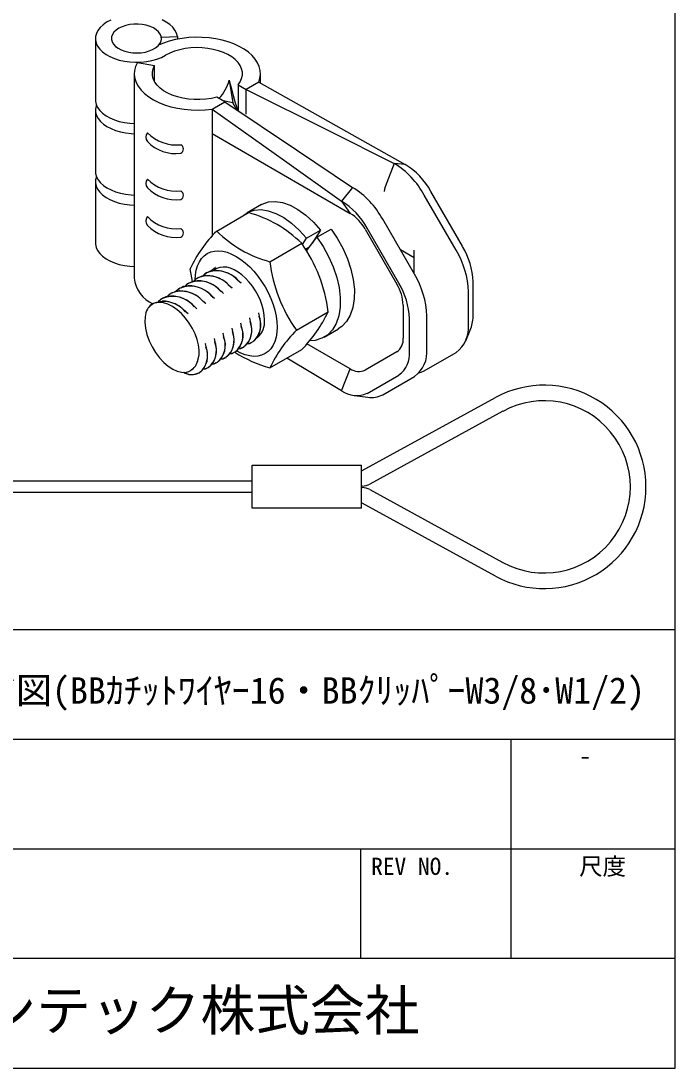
# Model space of a CAD drawing. Units: millimetres on the paper. Extents: x -142 to 140, y -98 to 97.
# Drawn here: x 98 to 139.8, y -98.2 to -31.2 of the extents above; entities that cross this region are included whole.
import ezdxf
from ezdxf.enums import TextEntityAlignment as Align

# ---------------------------------------------------------------- set-up
doc = ezdxf.new("R2010")
doc.units = ezdxf.units.MM
doc.layers.add('0-0_文字･図枠･寸法', color=7, linetype='Continuous')
doc.layers.add('0-1_BBクリッパー', color=7, linetype='Continuous')
doc.styles.add('ＭＳ ゴシック', font='')
doc.styles.get('ＭＳ ゴシック').set_extended_font_data('MS Gothic')

msp = doc.modelspace()

# ---------------------------------------------------------------- linework, layer by layer
at = {"layer": '0-0_文字･図枠･寸法'}
for p, q in [((139.764, -98.176), (139.764, -25.926)), ((139.764, -77.176), (61.264, -77.176)), ((129.264, -77.176), (129.264, -91.176)), ((139.764, -84.176), (61.264, -84.176)), ((119.664, -84.176), (119.664, -91.176)), ((139.764, -91.176), (29.764, -91.176)), ((-142.236, -98.176), (139.764, -98.176))]:
    msp.add_line(p, q, dxfattribs=at)
msp.add_lwpolyline([(139.764, -70.176), (29.764, -70.176), (29.764, -98.176)], dxfattribs=at)
at = {"layer": '0-1_BBクリッパー'}
for p, q in [((102.722, -32.373), (102.722, -36.292)), ((106.812, -32.742), (106.812, -32.76)), ((106.939, -32.292), (107.959, -32.241)), ((107.959, -32.241), (107.959, -32.412)), ((106.934, -33.579), (107.201, -33.444)), ((105.403, -33.9), (106.498, -34.106)), ((106.498, -35.133), (106.498, -34.106)), ((105.206, -34.619), (105.206, -47.682)), ((113.268, -35.221), (113.268, -34.619)), ((111.835, -35.336), (111.835, -36.982)), ((111.835, -35.336), (112.344, -35.629)), ((113.158, -35.159), (112.344, -35.629)), ((113.158, -35.159), (122.523, -40.418)), ((110.986, -36.413), (110.478, -36.119)), ((112.344, -37.197), (112.344, -35.629)), ((110.172, -36.883), (110.986, -36.413)), ((111.759, -36.931), (111.499, -36.474)), ((102.722, -36.945), (102.722, -40.863)), ((110.172, -36.883), (110.172, -38.451)), ((110.172, -38.451), (110.172, -45.021)), ((110.172, -38.451), (119.002, -43.548)), ((121.818, -40.355), (121.234, -41.859)), ((122.523, -40.418), (121.818, -40.355)), ((102.722, -41.517), (102.722, -45.435)), ((119.158, -41.89), (118.453, -42.767)), ((126.184, -45.655), (124.155, -42.14)), ((118.453, -42.767), (119.002, -43.548)), ((125.767, -45.896), (123.737, -42.381)), ((110.47, -44.677), (112.506, -43.501)), ((113.327, -42.991), (112.422, -43.513)), ((123.107, -47.431), (121.078, -43.916)), ((116.2, -45.136), (117.105, -44.613)), ((117.105, -44.613), (116.577, -45.461)), ((119.961, -44.561), (121.991, -48.076)), ((122.114, -48.005), (120.085, -44.49)), ((113.866, -46.637), (115.902, -45.462)), ((115.95, -45.537), (116.2, -45.136)), ((116.208, -45.945), (116.873, -45.074)), ((116.849, -45.105), (116.819, -45.072)), ((116.368, -45.736), (116.154, -45.859)), ((123.09, -46.382), (122.208, -45.873)), ((123.09, -47.401), (123.09, -45.892)), ((108.923, -47.898), (108.772, -47.093)), ((109.821, -47.338), (109.812, -47.343)), ((110.386, -47.012), (110.377, -47.017)), ((108.69, -47.991), (108.68, -47.996)), ((109.255, -47.665), (109.246, -47.67)), ((126.86, -50.035), (126.86, -47.93)), ((107.558, -48.644), (107.549, -48.65)), ((108.124, -48.318), (108.115, -48.323)), ((126.562, -50.677), (126.562, -48.572)), ((106.423, -49.311), (106.152, -49.523)), ((106.418, -49.303), (106.243, -49.431)), ((106.427, -49.297), (106.418, -49.302)), ((106.604, -49.238), (106.539, -49.271)), ((106.993, -48.971), (106.984, -48.976)), ((122.388, -49.414), (122.388, -51.519)), ((113.161, -49.951), (113.154, -49.908)), ((115.564, -51.014), (117.6, -49.838)), ((123.903, -52.212), (123.903, -50.107)), ((112.03, -50.604), (112.023, -50.561)), ((112.595, -50.278), (112.588, -50.235)), ((122.79, -52.385), (122.79, -50.279)), ((110.899, -51.258), (110.892, -51.214)), ((111.464, -50.931), (111.457, -50.888)), ((117.341, -51.46), (118.246, -50.938)), ((126.383, -51.693), (126.708, -50.898)), ((109.767, -51.911), (109.76, -51.867)), ((110.333, -51.585), (110.326, -51.541)), ((112.187, -52.112), (112.196, -52.107)), ((112.753, -51.785), (112.762, -51.78)), ((119.002, -53.475), (116.234, -51.877)), ((111.056, -52.765), (111.065, -52.76)), ((111.622, -52.438), (111.631, -52.433)), ((113.866, -53.43), (115.902, -52.254)), ((118.453, -54.889), (114.955, -52.801)), ((121.991, -52.398), (119.961, -53.57)), ((123.737, -53.607), (125.767, -52.435)), ((108.853, -53.542), (108.916, -53.505)), ((108.916, -53.515), (108.86, -53.553)), ((108.867, -53.548), (108.91, -53.536)), ((108.886, -53.537), (108.887, -53.537)), ((109.925, -53.418), (109.934, -53.413)), ((110.491, -53.091), (110.5, -53.086)), ((118.453, -54.889), (119.002, -53.475)), ((109.359, -53.744), (109.368, -53.739)), ((120.085, -55.051), (122.114, -53.879)), ((121.078, -55.142), (123.107, -53.97)), ((119.276, -55.189), (120.127, -55.305)), ((119.776, -59.979), (128.281, -55.324)), ((128.762, -56.201), (120.256, -60.856)), ((112.734, -59.633), (119.734, -59.633)), ((112.734, -62.383), (112.734, -59.633)), ((119.734, -62.383), (119.734, -59.633)), ((119.734, -59.979), (119.776, -59.979)), ((82.907, -60.633), (112.734, -60.633)), ((112.734, -61.383), (82.907, -61.383)), ((119.776, -60.979), (119.734, -60.979)), ((119.734, -61.079), (119.776, -61.079)), ((120.256, -61.202), (128.762, -65.857)), ((119.776, -62.079), (119.734, -62.079)), ((128.281, -66.734), (119.776, -62.079)), ((119.734, -62.383), (112.734, -62.383))]:
    msp.add_line(p, q, dxfattribs=at)
for points in [[(103.695, -31.196), (103.435, -31.335), (103.21, -31.493), (103.024, -31.668), (102.88, -31.855), (102.782, -32.052), (102.73, -32.254), (102.726, -32.459), (102.77, -32.662), (102.861, -32.86), (102.998, -33.049), (103.177, -33.225), (103.396, -33.386), (103.651, -33.529), (103.936, -33.65), (104.247, -33.748), (104.579, -33.821), (104.924, -33.868), (105.277, -33.887), (105.631, -33.879), (105.98, -33.843), (106.318, -33.78), (106.638, -33.691), (106.934, -33.579)], [(107.959, -32.241), (107.904, -32.039), (107.803, -31.843), (107.657, -31.656), (107.468, -31.483), (107.241, -31.326), (106.979, -31.188)], [(113.158, -35.159), (113.236, -34.912), (113.267, -34.662), (113.252, -34.411), (113.19, -34.162), (113.081, -33.919), (112.928, -33.684), (112.732, -33.46), (112.496, -33.25), (112.221, -33.055), (111.912, -32.878), (111.571, -32.722), (111.204, -32.588), (110.813, -32.477), (110.405, -32.392), (109.982, -32.332), (109.551, -32.299), (109.116, -32.293), (108.683, -32.314), (108.256, -32.362), (107.841, -32.436), (107.441, -32.536), (107.063, -32.659), (106.79, -32.77)], [(111.835, -35.336), (111.972, -35.139), (112.064, -34.935), (112.111, -34.725), (112.11, -34.513), (112.064, -34.303), (111.971, -34.099), (111.835, -33.902), (111.656, -33.718), (111.438, -33.548), (111.184, -33.395), (110.899, -33.262), (110.587, -33.151), (110.253, -33.064), (109.903, -33.002), (109.542, -32.966), (109.176, -32.957), (108.81, -32.975), (108.452, -33.02), (108.107, -33.09), (107.779, -33.186), (107.476, -33.304), (107.201, -33.444)], [(105.403, -33.9), (105.288, -34.151), (105.222, -34.408), (105.206, -34.667), (105.241, -34.926), (105.324, -35.18), (105.457, -35.428), (105.636, -35.666), (105.861, -35.891), (106.127, -36.1), (106.431, -36.291), (106.771, -36.46), (107.141, -36.607), (107.538, -36.73), (107.955, -36.826), (108.388, -36.894), (108.832, -36.935), (109.281, -36.946), (109.73, -36.929), (110.172, -36.883)], [(110.478, -36.119), (110.132, -36.199), (109.771, -36.253), (109.401, -36.279), (109.029, -36.277), (108.66, -36.248), (108.3, -36.191), (107.957, -36.108), (107.634, -36), (107.339, -35.869), (107.075, -35.717), (106.848, -35.547), (106.66, -35.361), (106.516, -35.163), (106.417, -34.956), (106.365, -34.743), (106.362, -34.528), (106.406, -34.314), (106.498, -34.106)], [(111.273, -35.038), (111.499, -36.474), (110.894, -36.359)], [(112.344, -35.629), (117.649, -38.276), (121.818, -40.355)], [(102.722, -36.292), (102.726, -36.378), (102.77, -36.581), (102.861, -36.778), (102.998, -36.967), (103.177, -37.144), (103.396, -37.305), (103.651, -37.448), (103.936, -37.569), (104.247, -37.667), (104.579, -37.74), (104.924, -37.786), (105.206, -37.804)], [(102.784, -36.618), (102.761, -36.685), (102.724, -36.887), (102.734, -37.09), (102.791, -37.29), (102.894, -37.484), (103.041, -37.668), (103.229, -37.84), (103.455, -37.995), (103.716, -38.131), (104.005, -38.247), (104.318, -38.338), (104.65, -38.405), (104.995, -38.446), (105.206, -38.457)], [(110.986, -36.413), (115.563, -39.48), (119.158, -41.89)], [(110.172, -36.883), (114.809, -40.178), (118.453, -42.767)], [(102.722, -40.863), (102.734, -41.008), (102.791, -41.209), (102.894, -41.403), (103.041, -41.587), (103.229, -41.758), (103.455, -41.914), (103.716, -42.05), (104.005, -42.165), (104.318, -42.257), (104.65, -42.324), (104.995, -42.364), (105.206, -42.376)], [(102.784, -41.19), (102.782, -41.195), (102.73, -41.398), (102.726, -41.602), (102.77, -41.806), (102.861, -42.003), (102.998, -42.192), (103.177, -42.369), (103.396, -42.53), (103.651, -42.672), (103.936, -42.794), (104.247, -42.892), (104.579, -42.965), (104.924, -43.011), (105.206, -43.029)], [(121.234, -41.859), (121.189, -42.011), (121.173, -42.155)], [(113.331, -42.997), (113.387, -42.957), (113.778, -42.821), (114.213, -42.788), (114.674, -42.858), (115.157, -43.026), (115.66, -43.295), (116.164, -43.659), (116.652, -44.105), (117.105, -44.613)], [(112.214, -43.67), (112.482, -43.48), (112.873, -43.343), (113.308, -43.311), (113.769, -43.38), (114.253, -43.548), (114.755, -43.817), (115.26, -44.182), (115.747, -44.627), (116.2, -45.136)], [(116.873, -45.074), (117.778, -44.551), (118.177, -45.138), (118.531, -45.777), (118.825, -46.445), (119.049, -47.119), (119.197, -47.773), (119.27, -48.406), (119.264, -49.013), (119.176, -49.571), (119.01, -50.059), (118.775, -50.462), (118.473, -50.781), (118.24, -50.926)], [(102.722, -45.435), (102.726, -45.521), (102.77, -45.724), (102.861, -45.922), (102.998, -46.111), (103.177, -46.288), (103.396, -46.449), (103.651, -46.591), (103.936, -46.713), (104.247, -46.811), (104.579, -46.884), (104.924, -46.93), (105.206, -46.948)], [(116.873, -45.074), (117.272, -45.661), (117.626, -46.299), (117.92, -46.968), (118.144, -47.641), (118.292, -48.296), (118.365, -48.929), (118.359, -49.536), (118.271, -50.093), (118.105, -50.581), (117.87, -50.984), (117.568, -51.303), (117.198, -51.534), (116.771, -51.665), (116.395, -51.686)], [(109.103, -47.806), (109.119, -47.478), (109.168, -47.173), (109.25, -46.895), (109.362, -46.647), (109.503, -46.433), (109.673, -46.255), (109.868, -46.115), (110.087, -46.016), (110.325, -45.958), (110.582, -45.942), (110.852, -45.969), (111.134, -46.038), (111.423, -46.148), (111.715, -46.298), (112.008, -46.486), (112.297, -46.709), (112.578, -46.965), (112.849, -47.251), (113.105, -47.563), (113.344, -47.896), (113.562, -48.248), (113.758, -48.613), (113.927, -48.986), (114.069, -49.364), (114.181, -49.742), (114.262, -50.113), (114.311, -50.475), (114.328, -50.823), (114.311, -51.151), (114.262, -51.456), (114.181, -51.734), (114.069, -51.982), (113.927, -52.196), (113.758, -52.374), (113.562, -52.514), (113.344, -52.613), (113.105, -52.671), (112.849, -52.687), (112.578, -52.66)], [(109.817, -47.354), (109.719, -47.404), (109.564, -47.559)], [(109.798, -47.385), (109.702, -47.434), (109.58, -47.557)], [(110.351, -47.203), (110.051, -47.252), (109.866, -47.346)], [(110.383, -47.027), (110.284, -47.078), (110.13, -47.233)], [(110.363, -47.058), (110.268, -47.107), (110.145, -47.23)], [(113.525, -50.359), (113.508, -50.065), (113.458, -49.757), (113.375, -49.44), (113.262, -49.121), (113.119, -48.806), (112.951, -48.5), (112.759, -48.21), (112.548, -47.94), (112.321, -47.695), (112.083, -47.481), (111.839, -47.301), (111.592, -47.158), (111.347, -47.056), (111.109, -46.995), (110.883, -46.978), (110.672, -47.005), (110.48, -47.074), (110.311, -47.185), (110.304, -47.191)], [(108.654, -48.182), (108.354, -48.231), (108.169, -48.325)], [(108.686, -48.007), (108.588, -48.057), (108.433, -48.212)], [(108.666, -48.038), (108.571, -48.087), (108.449, -48.21)], [(109.22, -47.856), (108.92, -47.905), (108.735, -47.999)], [(109.252, -47.68), (109.153, -47.731), (108.999, -47.886)], [(109.232, -47.711), (109.137, -47.76), (109.014, -47.883)], [(109.786, -47.529), (109.485, -47.578), (109.3, -47.673)], [(112.024, -48.004), (111.951, -47.938), (111.876, -47.871)], [(112.031, -48.008), (111.922, -47.903), (111.883, -47.877)], [(107.523, -48.835), (107.223, -48.884), (107.038, -48.978)], [(107.555, -48.66), (107.457, -48.71), (107.302, -48.865)], [(107.535, -48.691), (107.44, -48.74), (107.317, -48.863)], [(108.089, -48.509), (107.788, -48.558), (107.604, -48.652)], [(108.12, -48.333), (108.022, -48.384), (107.868, -48.539)], [(108.101, -48.364), (108.006, -48.413), (107.883, -48.536)], [(110.327, -48.983), (110.253, -48.917), (110.177, -48.849)], [(110.892, -48.656), (110.818, -48.589), (110.742, -48.522)], [(110.9, -48.661), (110.791, -48.556), (110.752, -48.53)], [(111.458, -48.329), (111.384, -48.263), (111.309, -48.196)], [(111.466, -48.335), (111.357, -48.23), (111.317, -48.204)], [(109.292, -52.875), (109.34, -52.597), (109.344, -52.289), (109.302, -51.958), (109.218, -51.615), (109.09, -51.256), (108.923, -50.903), (108.717, -50.559), (108.482, -50.24), (108.221, -49.952), (107.944, -49.705), (107.648, -49.499), (107.35, -49.35), (107.06, -49.263), (106.785, -49.236), (106.512, -49.277)], [(106.989, -48.986), (106.891, -49.037), (106.736, -49.192)], [(106.97, -49.017), (106.874, -49.066), (106.752, -49.189)], [(109.201, -49.64), (109.126, -49.573), (109.05, -49.506)], [(109.203, -49.641), (109.094, -49.536), (109.055, -49.51)], [(109.764, -49.311), (109.689, -49.244), (109.613, -49.177)], [(109.769, -49.314), (109.66, -49.209), (109.62, -49.183)], [(110.334, -48.988), (110.226, -48.883), (110.186, -48.857)], [(105.893, -50.158), (105.88, -50.512), (105.92, -50.894), (106.012, -51.293), (106.155, -51.697), (106.338, -52.082), (106.559, -52.449), (106.808, -52.783), (107.082, -53.079), (107.367, -53.322), (107.659, -53.511), (107.941, -53.638), (108.214, -53.705), (108.468, -53.709), (108.696, -53.648), (108.778, -53.607)], [(108.638, -49.967), (108.529, -49.862), (108.487, -49.835)], [(108.638, -49.969), (108.564, -49.903), (108.488, -49.835)], [(113.196, -50.121), (113.176, -50.024), (113.155, -49.924)], [(112.064, -50.77), (112.044, -50.672), (112.023, -50.572)], [(112.63, -50.446), (112.61, -50.348), (112.589, -50.248)], [(110.932, -51.417), (110.911, -51.319), (110.891, -51.22)], [(111.498, -51.093), (111.477, -50.995), (111.457, -50.896)], [(112.777, -51.738), (112.859, -51.697), (113.035, -51.507)], [(109.8, -52.067), (109.78, -51.973), (109.76, -51.877)], [(110.365, -51.739), (110.345, -51.642), (110.325, -51.544)], [(111.646, -52.391), (111.728, -52.35), (111.904, -52.16)], [(111.865, -52.202), (112.015, -52.185), (112.182, -52.102)], [(111.87, -52.197), (111.981, -52.185), (112.141, -52.105)], [(112.212, -52.064), (112.293, -52.024), (112.47, -51.834)], [(112.431, -51.876), (112.58, -51.859), (112.747, -51.775)], [(112.435, -51.871), (112.547, -51.858), (112.708, -51.778)], [(110.515, -53.044), (110.597, -53.003), (110.773, -52.813)], [(110.734, -52.855), (110.883, -52.838), (111.051, -52.755)], [(110.738, -52.85), (110.85, -52.838), (111.011, -52.757)], [(111.081, -52.717), (111.162, -52.677), (111.338, -52.487)], [(111.299, -52.529), (111.449, -52.512), (111.616, -52.428)], [(111.304, -52.524), (111.416, -52.511), (111.575, -52.431)], [(112.578, -52.66), (112.297, -52.591), (112.008, -52.481), (111.738, -52.344)], [(109.384, -53.697), (109.465, -53.656), (109.642, -53.466)], [(109.607, -53.503), (109.719, -53.491), (109.879, -53.411)], [(109.615, -53.507), (109.752, -53.491), (109.919, -53.408)], [(109.95, -53.371), (110.031, -53.33), (110.207, -53.14)], [(110.168, -53.182), (110.318, -53.165), (110.485, -53.081)], [(110.173, -53.177), (110.285, -53.164), (110.445, -53.084)], [(123.396, -53.744), (123.54, -53.7), (123.737, -53.607)]]:
    msp.add_lwpolyline(points, dxfattribs=at)
msp.add_lwpolyline([(104.214, -31.72), (104.04, -31.84), (103.902, -31.975), (103.806, -32.121), (103.755, -32.275), (103.749, -32.432), (103.789, -32.587), (103.874, -32.735), (104.002, -32.874), (104.167, -32.998), (104.367, -33.104), (104.595, -33.189), (104.845, -33.25), (105.109, -33.286), (105.38, -33.296), (105.649, -33.28), (105.91, -33.237), (106.155, -33.169), (106.377, -33.079), (106.569, -32.968), (106.725, -32.84), (106.842, -32.699), (106.916, -32.548), (106.945, -32.393), (106.928, -32.236), (106.865, -32.084), (106.758, -31.94), (106.611, -31.808), (106.428, -31.693), (106.213, -31.597), (105.973, -31.524), (105.716, -31.475), (105.447, -31.451), (105.176, -31.455), (104.91, -31.484), (104.656, -31.54), (104.422, -31.619)], close=True, dxfattribs=at)
for centre, radius, start, end in [((108.78, -34.378), 2.579, 315.1881, 345.17455), ((135.471, -29.443), 24.836, 193.01863, 197.62383), ((106.394, -38.676), 0.451, 141.54147, 218.45853), ((107.89, -36.599), 2.578, 224.1836, 276.38279), ((107.844, -37.231), 2.495, 223.74639, 277.61033), ((108.042, -39.432), 0.302, 295.87211, 63.74514), ((118.886, -45.054), 5.539, 28.85561, 58.04532), ((120.031, -44.412), 4.708, 28.85562, 58.04532), ((106.394, -41.633), 0.451, 141.54147, 218.45853), ((107.89, -39.556), 2.578, 224.1836, 276.38279), ((107.844, -40.188), 2.495, 223.74639, 277.61033), ((108.042, -42.389), 0.302, 295.87211, 63.74514), ((116.227, -46.589), 5.539, 28.85561, 58.04532), ((115.961, -46.762), 4.708, 28.85562, 58.04532), ((110.424, -51.029), 7.81, 45.46392, 74.54145), ((106.394, -44.037), 0.451, 141.54147, 218.45853), ((107.89, -41.96), 2.578, 224.1836, 276.38279), ((117.536, -45.898), 2.769, 28.85561, 58.04532), ((107.844, -42.592), 2.495, 223.74639, 277.61033), ((108.042, -44.793), 0.302, 295.87211, 63.74514), ((116.2, -50.509), 8.176, 134.49537, 155.30328), ((115.853, -39.273), 7.628, 225.10876, 254.89661), ((108.047, -51.027), 9.626, 7.09279, 35.31857), ((121.026, -48.761), 5.539, 1.9565, 31.14372), ((122.154, -48.09), 4.708, 1.95652, 31.14371), ((123.418, -45.449), 9.626, 187.09276, 215.3186), ((110.484, -48.988), 1.767, 38.90036, 111.83855), ((110.375, -49.21), 2.011, 41.70254, 90.02134), ((118.366, -50.296), 5.539, 1.9565, 31.14372), ((107.197, -47.5), 2, 185.2096, 246.33207), ((108.678, -50.187), 2.008, 41.73661, 90.03356), ((109.352, -49.641), 1.767, 38.90039, 111.83823), ((109.244, -49.86), 2.008, 41.74263, 90.0356), ((109.918, -49.315), 1.767, 38.90057, 111.84255), ((109.81, -49.534), 2.009, 41.72996, 90.03163), ((119.62, -49.509), 2.77, 1.95653, 31.14369), ((118.084, -50.44), 4.708, 1.95652, 31.14371), ((107.656, -50.621), 1.767, 38.90047, 111.84029), ((107.546, -50.844), 2.013, 41.67386, 90.01067), ((108.221, -50.294), 1.767, 38.90041, 111.83876), ((108.113, -50.515), 2.01, 41.71277, 90.0254), ((108.787, -49.968), 1.767, 38.90047, 111.84152), ((106.976, -50.207), 1.071, 140.30939, 149.4894), ((106.737, -49.993), 0.75, 107.44259, 141.25654), ((107.09, -50.947), 1.767, 38.90038, 111.84028), ((106.984, -51.166), 2.008, 41.50269, 90.09206), ((107.136, -50.288), 1.25, 150.01927, 174.03439), ((111.918, -50.685), 1.371, 307.67691, 23.53333), ((111.647, -50.655), 1.633, 329.1359, 19.14942), ((109.466, -45.926), 9.026, 315.48467, 334.31399), ((124.589, -50.08), 2.272, 338.89352, 1.14127), ((110.786, -51.337), 1.372, 307.68749, 23.56278), ((110.512, -51.307), 1.637, 329.16779, 19.22663), ((111.354, -51.012), 1.369, 307.64683, 23.46532), ((111.08, -50.981), 1.635, 329.149, 19.18149), ((112.208, -50.48), 1.322, 310.82796, 5.22779), ((124.64, -50.866), 1.931, 305.69803, 5.62039), ((109.656, -51.991), 1.371, 307.66933, 23.52168), ((109.376, -51.958), 1.642, 329.20632, 19.31883), ((110.223, -51.665), 1.369, 307.65203, 23.47171), ((109.944, -51.633), 1.639, 329.18643, 19.27098), ((122, -57.342), 9.026, 135.48464, 154.31401), ((121.427, -51.614), 0.966, 305.6981, 5.62033), ((108.526, -52.644), 1.37, 307.65435, 23.487), ((108.242, -52.61), 1.644, 329.22365, 19.35997), ((109.092, -52.318), 1.37, 307.66055, 23.48727), ((108.807, -52.284), 1.645, 329.2324, 19.38098), ((116.305, -44.977), 8.798, 237.87116, 253.9008), ((121.156, -52.545), 1.642, 305.69805, 5.62035), ((121.98, -52.402), 1.931, 305.69803, 5.62039), ((108.17, -52.531), 1.236, 299.45441, 309.94487), ((108.361, -52.795), 0.91, 311.40056, 338.39809), ((107.378, -52.386), 1.976, 337.88068, 345.67904), ((119.564, -52.69), 0.966, 234.38182, 294.31395), ((108.853, -52.885), 0.969, 238.03706, 298.47251), ((108.884, -52.878), 0.977, 238.12039, 298.74952), ((131.404, -61.029), 6.503, 0, 118.69139), ((119.409, -53.555), 1.641, 234.38185, 294.31393), ((120.364, -53.832), 1.492, 260.83696, 298.58936), ((131.404, -61.029), 5.503, 241.30861, 118.69139), ((119.776, -59.979), 1, 270, 298.69138), ((119.776, -62.079), 1, 61.30862, 90), ((131.404, -61.029), 6.503, 241.30861, 0)]:
    msp.add_arc(centre, radius, start, end, dxfattribs=at)

# ---------------------------------------------------------------- texts
at = {"layer": '0-0_文字･図枠･寸法', "style": 'ＭＳ ゴシック'}
for s, height, p in [('天井落下防止金具取付イメージ図(BBｶﾁｯﾄﾜｲﾔｰ16・BBｸﾘｯﾊﾟｰW3/8･W1/2)', 1.686, (65.448, -75.39)), ('-', 1.1, (133.645, -79.109)), ('REV NO.', 1.1, (120.339, -86.16)), ('尺度', 1.1, (133.634, -86.16)), ('日栄インテック株式会社', 2.566, (84.928, -96.54))]:
    msp.add_text(s, height=height, dxfattribs=at).set_placement(p, align=Align.BOTTOM_LEFT)

doc.saveas('drawing.dxf')
